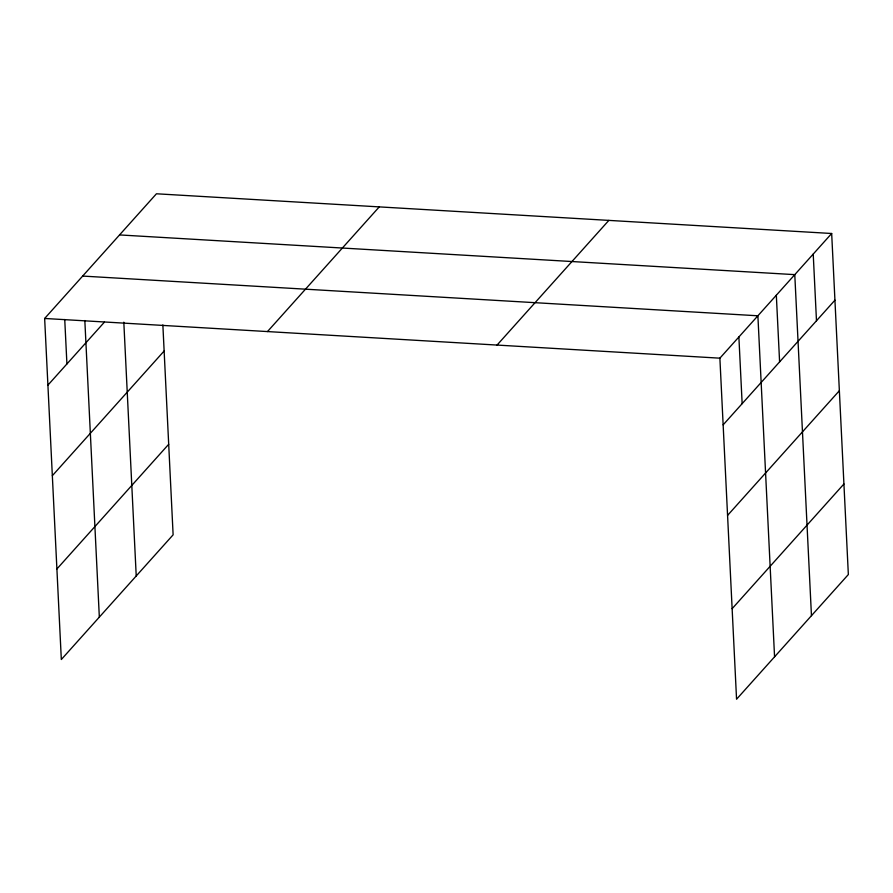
<?xml version="1.0" encoding="UTF-8"?>
<svg xmlns="http://www.w3.org/2000/svg" width="893" height="893" viewBox="0 0 893 893"><rect width="100%" height="100%" fill="white"/><g stroke="black" fill="none" stroke-linecap="round" stroke-linejoin="round"><path stroke-width="1.34" d="M162.861 324.94L173.119 534.829L61.327 659.503L44.65 318.466L156.442 193.781L831.673 233.497L848.35 574.534L736.558 699.219L719.881 358.171L831.673 233.497M47.909 385.151L104.369 322.183M52.341 475.69L164.133 351.005M267.476 331.571L379.268 206.886M56.906 568.964L168.688 444.29M497.055 345.066L608.847 220.392M723.14 424.856L834.933 300.182M727.572 515.395L839.364 390.721M732.126 608.68L843.918 483.995M119.55 234.926L794.781 274.642L811.458 615.679M82.658 276.071L757.889 315.787L774.566 656.824M44.65 318.466L719.881 358.171M813.222 254.07L816.481 320.754M776.33 295.215L779.6 361.899M738.879 336.974L742.15 403.658M123.814 322.194L136.227 575.974M84.835 320.531L99.335 617.119M64.742 319.493L66.919 363.953"/></g></svg>
